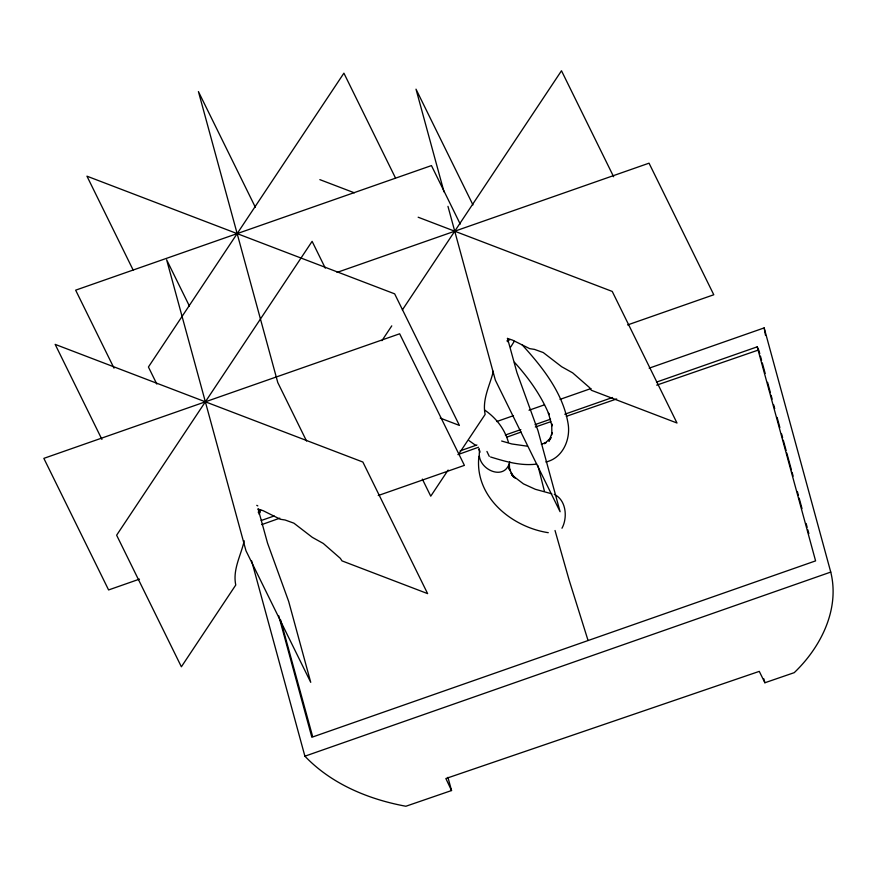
<?xml version="1.0" encoding="UTF-8"?>
<svg xmlns="http://www.w3.org/2000/svg" width="877" height="877" viewBox="0 0 877 877"><rect width="100%" height="100%" fill="white"/><g stroke="black" fill="none" stroke-linecap="round" stroke-linejoin="round"><path stroke-width="1.32" d="M479.697 450.789C475.334 468.406 504.812 482.81 509.767 461.905M478.908 456.215C474.238 496.579 511.434 527.022 548.278 532.69M244.212 540.791C240.978 555.448 232.515 569.513 235.76 585.025L181.375 666.783L116.63 535.2L312.113 241.35L325.301 268.154M493.334 371.289C489.881 385.474 482.01 399.331 485.134 414.415L458.693 454.165M552.181 432.569L548.925 441.284L551.107 437.502L544.54 443.707L546.196 442.501L541.317 444.266M514.306 341.263L510.721 346.974M258.211 512.311L259.351 510.282M507.586 341.712L508.726 339.684M561.982 528.239C567.748 517.616 566.279 500.033 554.297 494.398M381.912 340.682L391.767 325.871M402.368 309.921L561.488 70.752L613.637 176.748M448.125 470.061L430.75 496.174L422.352 479.116M258.901 513.988L260.151 512.398L260.381 510.096M506.862 340.945L510.096 339.509M258.572 511.072L260.721 510.107M545.867 461.993C562.749 458.309 570.916 439.191 568.033 423.306C562.782 392.6 542.37 367.057 521.947 344.617M261.752 524.61L279.818 518.164M457.893 454.615L478.535 447.237M506.928 437.108L521.124 432.043M337.053 272.407L649.035 163.177L713.779 294.76L627.625 324.928M496.711 421.552L513.505 415.665M529.017 410.239L544.518 404.812M560.019 399.386L591.032 388.522M649.166 368.165L764.152 327.91L830.749 572.078C840.002 609.34 820.773 647.303 794.233 672.659L764.887 682.755L759.285 671.376L445.856 778.524L451.545 790.539L405.887 806.248C368.57 799.385 331.473 784.038 304.9 756.193L251.633 560.852M261.225 520.5L274.139 515.983M460.14 450.855L476.924 444.979M505.349 435.025L520.839 429.598M535.047 424.632L550.548 419.206M564.755 414.229L612.552 397.489M656.467 382.12L757.213 346.843L758.221 348.893M139.454 579.138L108.595 589.947L43.85 458.364L399.66 333.786L464.404 465.369L378.25 495.527M304.9 756.193L830.749 572.078M535.321 427.033L550.811 421.684M566.312 416.334L616.674 398.947M656.709 385.135L758.726 349.912L759.767 353.661M536.746 464.076C521.015 466.147 505.437 461.543 490.561 456.972M527.198 446.174L511.784 443.959L501.644 441.021M551.808 493.817L535.332 489.289L523.437 483.863L511.982 475.115L515.205 478.031L510.973 473.087L513.593 477.011L509.055 468.329L509.965 470.708L509 465.95M507.41 338.445L512.519 340.101L529.697 348.651L534.477 349.386L543.258 352.554L561.686 366.739L572.659 372.857L589.717 387.755L591.372 390.276L676.989 423.01L612.245 291.438L418.165 217.222M258.035 509.044L263.144 510.699L280.322 519.261L285.102 519.995L293.883 523.163L312.311 537.349L323.284 543.455L340.342 558.353L341.997 560.885L427.614 593.619L362.87 462.036L55.163 344.376L101.918 439.41M319.853 179.632L354.33 192.808M440.243 418.099L459.405 425.422L394.661 293.85L86.955 176.178L133.118 269.995M256.753 505.349L257.805 505.897M469.118 440.682L475.663 445.341M484.696 410.074C495.867 417.704 504.681 428.919 508.331 442.03M514.448 362.289C528.546 377.834 540.966 395.198 549.09 414.646L548.355 412.815L551.951 425.915L551.721 423.766L551.863 434.806M489.278 456.358L486.943 451.447M472.955 204.911L416.005 89.169L444.014 191.866M460.228 224.073L431.451 165.589L75.652 290.166L114.01 368.143M395.461 177.932L343.905 73.164L148.421 367.003L156.819 384.06M255.382 207.323L198.421 91.581L277.779 382.558L306.555 441.043M189.41 306.073L166.63 259.778L245.977 550.756L310.732 682.328L288.654 601.381L267.551 543.148L258.123 508.978M587.952 640.133L569.118 580.037L555.031 530.497M760.458 356.161L761.576 360.304M762.299 362.925L765.172 373.405M280.563 619.82L312.497 736.044M806.116 523.47L807.147 527.274M807.838 529.807L808.868 533.611M767.572 382.328L770.39 392.666M771.091 395.242L772.155 399.123M773.678 404.834L774.709 408.616M777.11 417.441L779.861 427.527M781.571 433.863L782.613 437.689M783.314 440.243L786.099 450.449M786.79 453.003L791.372 469.765M792.074 472.308L793.115 476.123M797.346 491.504L798.421 495.45M799.144 498.081L802.006 508.594M757.213 346.843L815.588 560.885L311.85 737.261L278.7 615.698M763.812 678.787L764.887 682.755M447.961 206.347L495.352 380.147L560.096 511.729L538.018 430.771L516.926 372.55L507.498 338.379M447.939 777.34L451.545 790.539M537.93 465.643L544.387 491.076M479.84 452.455L479.006 448.706L479.467 451.304M764.152 327.91L765.522 335.376M509.164 467.222L509.57 469.688L509.373 463.44"/></g></svg>
